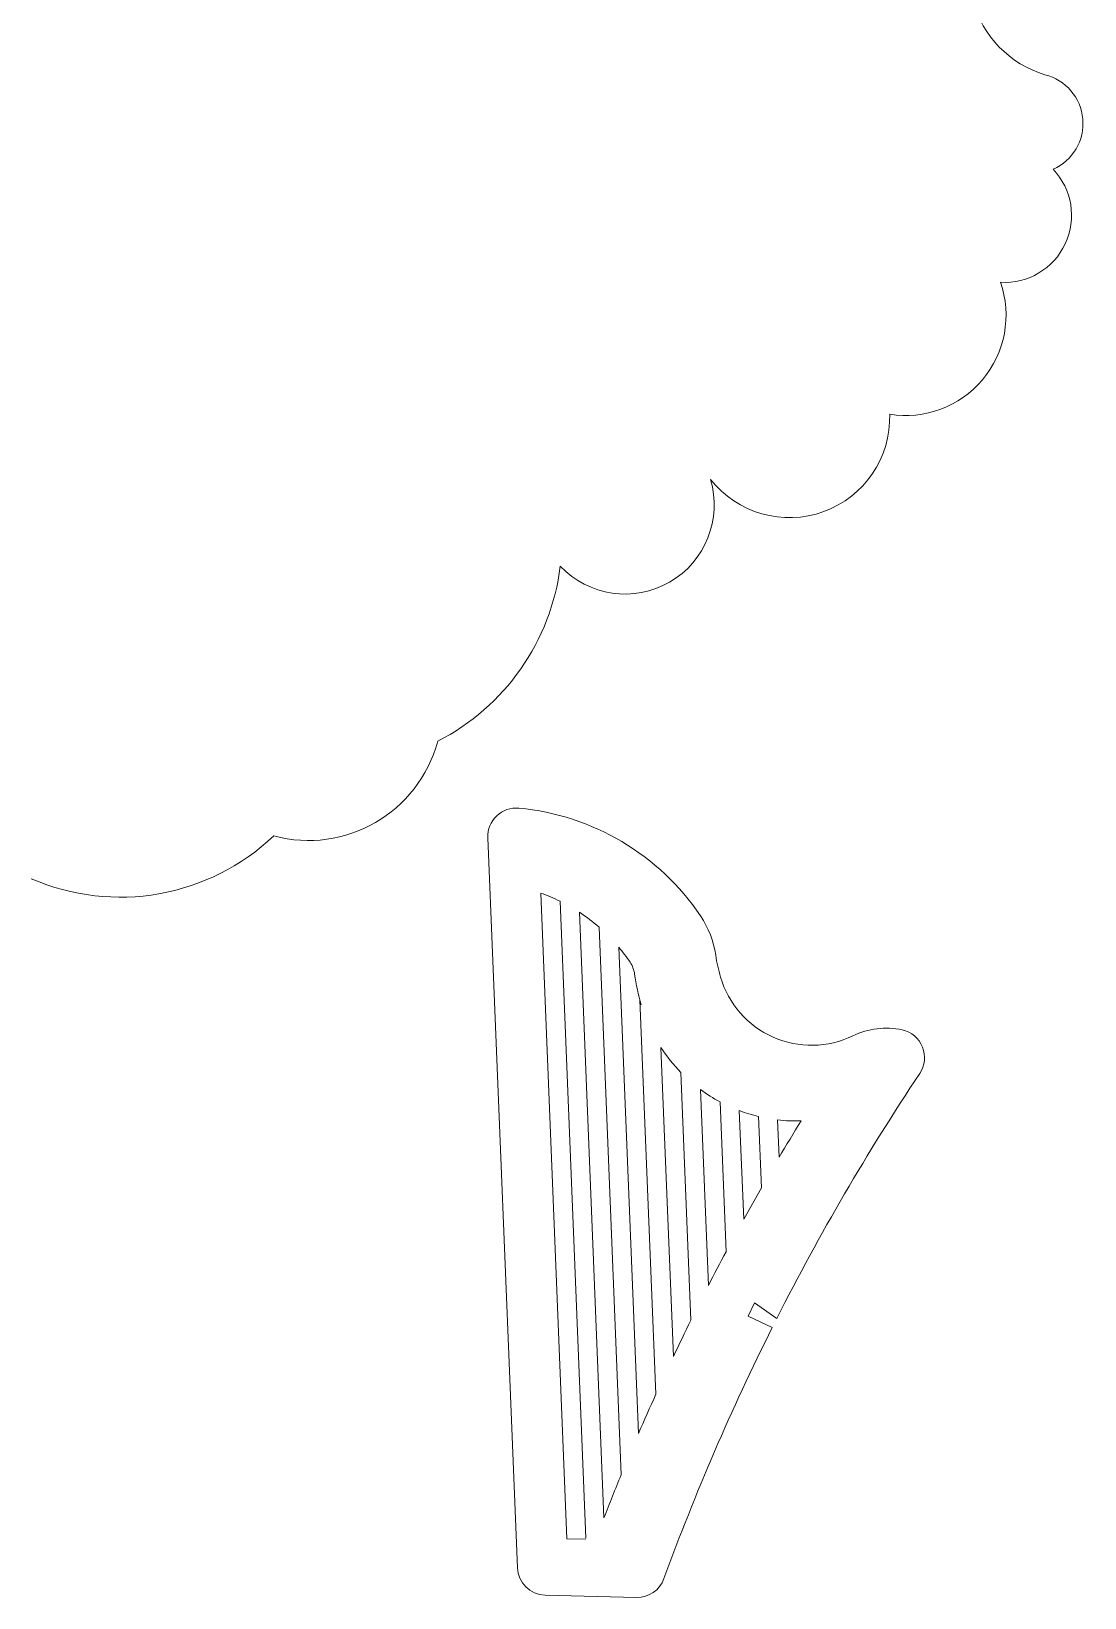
# Model space of a CAD drawing. Header units: millimetres. Extents: x 570 to 650.8, y -8.3 to 42.9.
# Drawn here: x 630.6 to 646.17, y -5.58 to 17.56 of the extents above; entities that cross this region are included whole.
import ezdxf

# ---------------------------------------------------------------- set-up
doc = ezdxf.new("R2010")
doc.units = ezdxf.units.MM
doc.header["$MEASUREMENT"] = 0
doc.layers.add('Layer 1', color=7, linetype='Continuous')

msp = doc.modelspace()

# ---------------------------------------------------------------- linework, layer by layer
at = {"layer": 'Layer 1', "color": 4, "lineweight": 9}
for points in [[(644.89091, 19.49573), (644.51874, 19.10064), (644.37761, 18.54081), (644.51783, 18.01632), (644.51783, 18.01632), (644.65854, 17.49187), (645.06067, 17.07762), (645.58058, 16.92164)], [(645.70321, 15.52372), (645.99288, 15.65231), (646.16883, 15.95072), (646.14106, 16.26636), (646.14106, 16.26636), (646.11328, 16.58214), (645.88837, 16.84532), (645.58058, 16.92164)], [(644.92489, 13.85491), (645.33099, 13.82959), (645.71111, 14.05542), (645.88264, 14.42402), (645.88264, 14.42402), (646.05464, 14.79264), (645.98362, 15.22897), (645.70317, 15.52372)], [(643.28798, 11.90427), (643.80347, 11.82158), (644.32424, 12.01574), (644.65938, 12.41544), (644.65938, 12.41544), (644.99499, 12.81518), (645.09594, 13.36181), (644.92484, 13.85491)], [(640.64082, 10.94079), (641.03726, 10.43848), (641.71148, 10.24709), (642.31253, 10.46594), (642.31253, 10.46594), (642.91402, 10.68481), (643.30736, 11.26463), (643.28796, 11.90427)], [(638.42011, 9.65853), (638.83991, 9.21649), (639.50751, 9.11979), (640.03579, 9.42459), (640.03579, 9.42459), (640.56363, 9.72939), (640.81367, 10.35623), (640.64081, 10.94078)], [(637.80892, 6.08353), (637.68807, 6.09473), (637.56811, 6.05332), (637.48036, 5.96983), (637.48036, 5.96983), (637.39261, 5.88641), (637.34498, 5.76902), (637.34983, 5.64793)], [(640.78767, 3.58868), (640.90276, 3.19251), (641.18717, 2.86747), (641.56419, 2.70003), (641.56419, 2.70003), (641.94123, 2.53268), (642.37294, 2.53999), (642.74423, 2.72009)], [(643.73203, 2.16328), (643.80923, 2.27894), (643.82418, 2.42522), (643.77171, 2.55402), (643.77171, 2.55402), (643.71968, 2.68287), (643.60722, 2.77764), (643.47141, 2.80718)]]:
    msp.add_open_spline(points, degree=3, knots=[0, 0, 0, 0, 0.5, 0.5, 0.5, 0.5, 1, 1, 1, 1], dxfattribs=at)
for points in [[(618.35982, 12.84619), (623.55273, 12.84473), (628.47967, 15.14214), (631.81651, 19.12108)], [(636.60902, 7.07196), (637.60294, 7.58173), (638.28072, 8.54988), (638.42007, 9.65852)], [(634.18629, 5.67342), (635.24158, 5.39067), (636.32589, 6.01671), (636.60899, 7.07196)], [(640.49264, 4.49218), (639.88189, 5.39829), (638.89676, 5.98241), (637.80888, 6.08352)], [(630.60386, 5.04159), (631.81651, 4.51472), (633.22674, 4.76347), (634.18629, 5.67342)], [(637.78684, -5.13993), (637.78684, -5.13993), (637.34983, 5.64784), (637.34983, 5.64784)], [(637.78684, -5.13993), (637.78684, -5.13993), (637.34983, 5.64784), (637.34983, 5.64784)], [(637.78684, -5.13993), (637.78684, -5.13993), (637.34983, 5.64784), (637.34983, 5.64784)], [(637.78684, -5.13993), (637.78684, -5.13993), (637.34983, 5.64784), (637.34983, 5.64784)], [(637.78684, -5.13993), (637.78684, -5.13993), (637.34983, 5.64784), (637.34983, 5.64784)], [(637.78684, -5.13993), (637.78684, -5.13993), (637.34983, 5.64784), (637.34983, 5.64784)], [(637.78684, -5.13993), (637.78684, -5.13993), (637.34983, 5.64784), (637.34983, 5.64784)], [(637.78684, -5.13993), (637.78684, -5.13993), (637.34983, 5.64784), (637.34983, 5.64784)], [(637.78684, -5.13993), (637.78684, -5.13993), (637.34983, 5.64784), (637.34983, 5.64784)], [(637.78684, -5.13993), (637.78684, -5.13993), (637.34983, 5.64784), (637.34983, 5.64784)], [(637.78684, -5.13993), (637.78684, -5.13993), (637.34983, 5.64784), (637.34983, 5.64784)], [(637.78684, -5.13993), (637.78684, -5.13993), (637.34983, 5.64784), (637.34983, 5.64784)], [(637.78684, -5.13993), (637.78684, -5.13993), (637.34983, 5.64784), (637.34983, 5.64784)], [(637.78684, -5.13993), (637.78684, -5.13993), (637.34983, 5.64784), (637.34983, 5.64784)], [(637.78684, -5.13993), (637.78684, -5.13993), (637.34983, 5.64784), (637.34983, 5.64784)], [(637.78684, -5.13993), (637.78684, -5.13993), (637.34983, 5.64784), (637.34983, 5.64784)], [(637.78684, -5.13993), (637.78684, -5.13993), (637.34983, 5.64784), (637.34983, 5.64784)], [(637.78684, -5.13993), (637.78684, -5.13993), (637.34983, 5.64784), (637.34983, 5.64784)], [(637.78684, -5.13993), (637.78684, -5.13993), (637.34983, 5.64784), (637.34983, 5.64784)], [(637.78684, -5.13993), (637.78684, -5.13993), (637.34983, 5.64784), (637.34983, 5.64784)], [(637.78684, -5.13993), (637.78684, -5.13993), (637.34983, 5.64784), (637.34983, 5.64784)], [(638.51754, -4.71307), (638.51754, -4.71307), (638.13079, 4.82909), (638.13079, 4.82909)], [(638.51754, -4.71307), (638.51754, -4.71307), (638.13079, 4.82909), (638.13079, 4.82909)], [(638.51754, -4.71307), (638.51754, -4.71307), (638.13079, 4.82909), (638.13079, 4.82909)], [(638.51754, -4.71307), (638.51754, -4.71307), (638.13079, 4.82909), (638.13079, 4.82909)], [(638.51754, -4.71307), (638.51754, -4.71307), (638.13079, 4.82909), (638.13079, 4.82909)], [(638.51754, -4.71307), (638.51754, -4.71307), (638.13079, 4.82909), (638.13079, 4.82909)], [(638.51754, -4.71307), (638.51754, -4.71307), (638.13079, 4.82909), (638.13079, 4.82909)], [(638.51754, -4.71307), (638.51754, -4.71307), (638.13079, 4.82909), (638.13079, 4.82909)], [(638.51754, -4.71307), (638.51754, -4.71307), (638.13079, 4.82909), (638.13079, 4.82909)], [(638.51754, -4.71307), (638.51754, -4.71307), (638.13079, 4.82909), (638.13079, 4.82909)], [(638.51754, -4.71307), (638.51754, -4.71307), (638.13079, 4.82909), (638.13079, 4.82909)], [(638.51754, -4.71307), (638.51754, -4.71307), (638.13079, 4.82909), (638.13079, 4.82909)], [(638.51754, -4.71307), (638.51754, -4.71307), (638.13079, 4.82909), (638.13079, 4.82909)], [(638.51754, -4.71307), (638.51754, -4.71307), (638.13079, 4.82909), (638.13079, 4.82909)], [(638.51754, -4.71307), (638.51754, -4.71307), (638.13079, 4.82909), (638.13079, 4.82909)], [(638.51754, -4.71307), (638.51754, -4.71307), (638.13079, 4.82909), (638.13079, 4.82909)], [(638.51754, -4.71307), (638.51754, -4.71307), (638.13079, 4.82909), (638.13079, 4.82909)], [(638.51754, -4.71307), (638.51754, -4.71307), (638.13079, 4.82909), (638.13079, 4.82909)], [(638.51754, -4.71307), (638.51754, -4.71307), (638.13079, 4.82909), (638.13079, 4.82909)], [(638.51754, -4.71307), (638.51754, -4.71307), (638.13079, 4.82909), (638.13079, 4.82909)], [(638.51754, -4.71307), (638.51754, -4.71307), (638.13079, 4.82909), (638.13079, 4.82909)], [(638.41614, 4.70927), (638.32352, 4.75469), (638.22824, 4.79473), (638.13079, 4.82908)], [(638.79754, -4.70161), (638.79754, -4.70161), (638.41614, 4.70911), (638.41614, 4.70911)], [(638.79754, -4.70161), (638.79754, -4.70161), (638.41614, 4.70911), (638.41614, 4.70911)], [(638.79754, -4.70161), (638.79754, -4.70161), (638.41614, 4.70911), (638.41614, 4.70911)], [(638.79754, -4.70161), (638.79754, -4.70161), (638.41614, 4.70911), (638.41614, 4.70911)], [(638.79754, -4.70161), (638.79754, -4.70161), (638.41614, 4.70911), (638.41614, 4.70911)], [(638.79754, -4.70161), (638.79754, -4.70161), (638.41614, 4.70911), (638.41614, 4.70911)], [(638.79754, -4.70161), (638.79754, -4.70161), (638.41614, 4.70911), (638.41614, 4.70911)], [(638.79754, -4.70161), (638.79754, -4.70161), (638.41614, 4.70911), (638.41614, 4.70911)], [(638.79754, -4.70161), (638.79754, -4.70161), (638.41614, 4.70911), (638.41614, 4.70911)], [(638.79754, -4.70161), (638.79754, -4.70161), (638.41614, 4.70911), (638.41614, 4.70911)], [(638.79754, -4.70161), (638.79754, -4.70161), (638.41614, 4.70911), (638.41614, 4.70911)], [(638.79754, -4.70161), (638.79754, -4.70161), (638.41614, 4.70911), (638.41614, 4.70911)], [(638.79754, -4.70161), (638.79754, -4.70161), (638.41614, 4.70911), (638.41614, 4.70911)], [(638.79754, -4.70161), (638.79754, -4.70161), (638.41614, 4.70911), (638.41614, 4.70911)], [(638.79754, -4.70161), (638.79754, -4.70161), (638.41614, 4.70911), (638.41614, 4.70911)], [(638.79754, -4.70161), (638.79754, -4.70161), (638.41614, 4.70911), (638.41614, 4.70911)], [(638.79754, -4.70161), (638.79754, -4.70161), (638.41614, 4.70911), (638.41614, 4.70911)], [(638.79754, -4.70161), (638.79754, -4.70161), (638.41614, 4.70911), (638.41614, 4.70911)], [(638.79754, -4.70161), (638.79754, -4.70161), (638.41614, 4.70911), (638.41614, 4.70911)], [(638.79754, -4.70161), (638.79754, -4.70161), (638.41614, 4.70911), (638.41614, 4.70911)], [(638.79754, -4.70161), (638.79754, -4.70161), (638.41614, 4.70911), (638.41614, 4.70911)], [(638.99246, 4.32612), (638.90117, 4.40581), (638.80459, 4.47899), (638.70317, 4.54541)], [(639.06568, -4.40351), (639.06568, -4.40351), (638.70318, 4.54541), (638.70318, 4.54541)], [(639.06568, -4.40351), (639.06568, -4.40351), (638.70318, 4.54541), (638.70318, 4.54541)], [(639.06568, -4.40351), (639.06568, -4.40351), (638.70318, 4.54541), (638.70318, 4.54541)], [(639.06568, -4.40351), (639.06568, -4.40351), (638.70318, 4.54541), (638.70318, 4.54541)], [(639.06568, -4.40351), (639.06568, -4.40351), (638.70318, 4.54541), (638.70318, 4.54541)], [(639.06568, -4.40351), (639.06568, -4.40351), (638.70318, 4.54541), (638.70318, 4.54541)], [(639.06568, -4.40351), (639.06568, -4.40351), (638.70318, 4.54541), (638.70318, 4.54541)], [(639.06568, -4.40351), (639.06568, -4.40351), (638.70318, 4.54541), (638.70318, 4.54541)], [(639.06568, -4.40351), (639.06568, -4.40351), (638.70318, 4.54541), (638.70318, 4.54541)], [(639.06568, -4.40351), (639.06568, -4.40351), (638.70318, 4.54541), (638.70318, 4.54541)], [(639.06568, -4.40351), (639.06568, -4.40351), (638.70318, 4.54541), (638.70318, 4.54541)], [(639.06568, -4.40351), (639.06568, -4.40351), (638.70318, 4.54541), (638.70318, 4.54541)], [(639.06568, -4.40351), (639.06568, -4.40351), (638.70318, 4.54541), (638.70318, 4.54541)], [(639.06568, -4.40351), (639.06568, -4.40351), (638.70318, 4.54541), (638.70318, 4.54541)], [(639.06568, -4.40351), (639.06568, -4.40351), (638.70318, 4.54541), (638.70318, 4.54541)], [(639.06568, -4.40351), (639.06568, -4.40351), (638.70318, 4.54541), (638.70318, 4.54541)], [(639.06568, -4.40351), (639.06568, -4.40351), (638.70318, 4.54541), (638.70318, 4.54541)], [(639.06568, -4.40351), (639.06568, -4.40351), (638.70318, 4.54541), (638.70318, 4.54541)], [(639.06568, -4.40351), (639.06568, -4.40351), (638.70318, 4.54541), (638.70318, 4.54541)], [(639.06568, -4.40351), (639.06568, -4.40351), (638.70318, 4.54541), (638.70318, 4.54541)], [(639.06568, -4.40351), (639.06568, -4.40351), (638.70318, 4.54541), (638.70318, 4.54541)], [(640.71712, 3.91143), (640.68671, 4.11939), (640.60993, 4.31782), (640.49264, 4.49218)], [(639.32012, -3.76498), (639.32012, -3.76498), (638.99246, 4.32612), (638.99246, 4.32612)], [(639.32012, -3.76498), (639.32012, -3.76498), (638.99246, 4.32612), (638.99246, 4.32612)], [(639.32012, -3.76498), (639.32012, -3.76498), (638.99246, 4.32612), (638.99246, 4.32612)], [(639.32012, -3.76498), (639.32012, -3.76498), (638.99246, 4.32612), (638.99246, 4.32612)], [(639.32012, -3.76498), (639.32012, -3.76498), (638.99246, 4.32612), (638.99246, 4.32612)], [(639.32012, -3.76498), (639.32012, -3.76498), (638.99246, 4.32612), (638.99246, 4.32612)], [(639.32012, -3.76498), (639.32012, -3.76498), (638.99246, 4.32612), (638.99246, 4.32612)], [(639.32012, -3.76498), (639.32012, -3.76498), (638.99246, 4.32612), (638.99246, 4.32612)], [(639.32012, -3.76498), (639.32012, -3.76498), (638.99246, 4.32612), (638.99246, 4.32612)], [(639.32012, -3.76498), (639.32012, -3.76498), (638.99246, 4.32612), (638.99246, 4.32612)], [(639.32012, -3.76498), (639.32012, -3.76498), (638.99246, 4.32612), (638.99246, 4.32612)], [(639.32012, -3.76498), (639.32012, -3.76498), (638.99246, 4.32612), (638.99246, 4.32612)], [(639.32012, -3.76498), (639.32012, -3.76498), (638.99246, 4.32612), (638.99246, 4.32612)], [(639.32012, -3.76498), (639.32012, -3.76498), (638.99246, 4.32612), (638.99246, 4.32612)], [(639.32012, -3.76498), (639.32012, -3.76498), (638.99246, 4.32612), (638.99246, 4.32612)], [(639.32012, -3.76498), (639.32012, -3.76498), (638.99246, 4.32612), (638.99246, 4.32612)], [(639.32012, -3.76498), (639.32012, -3.76498), (638.99246, 4.32612), (638.99246, 4.32612)], [(639.32012, -3.76498), (639.32012, -3.76498), (638.99246, 4.32612), (638.99246, 4.32612)], [(639.32012, -3.76498), (639.32012, -3.76498), (638.99246, 4.32612), (638.99246, 4.32612)], [(639.32012, -3.76498), (639.32012, -3.76498), (638.99246, 4.32612), (638.99246, 4.32612)], [(639.32012, -3.76498), (639.32012, -3.76498), (638.99246, 4.32612), (638.99246, 4.32612)], [(639.45109, 3.80709), (639.39949, 3.88342), (639.34434, 3.95706), (639.28482, 4.02757)], [(639.57631, -3.15732), (639.57631, -3.15732), (639.28486, 4.02757), (639.28486, 4.02757)], [(639.57631, -3.15732), (639.57631, -3.15732), (639.28486, 4.02757), (639.28486, 4.02757)], [(639.57631, -3.15732), (639.57631, -3.15732), (639.28486, 4.02757), (639.28486, 4.02757)], [(639.57631, -3.15732), (639.57631, -3.15732), (639.28486, 4.02757), (639.28486, 4.02757)], [(639.57631, -3.15732), (639.57631, -3.15732), (639.28486, 4.02757), (639.28486, 4.02757)], [(639.57631, -3.15732), (639.57631, -3.15732), (639.28486, 4.02757), (639.28486, 4.02757)], [(639.57631, -3.15732), (639.57631, -3.15732), (639.28486, 4.02757), (639.28486, 4.02757)], [(639.57631, -3.15732), (639.57631, -3.15732), (639.28486, 4.02757), (639.28486, 4.02757)], [(639.57631, -3.15732), (639.57631, -3.15732), (639.28486, 4.02757), (639.28486, 4.02757)], [(639.57631, -3.15732), (639.57631, -3.15732), (639.28486, 4.02757), (639.28486, 4.02757)], [(639.57631, -3.15732), (639.57631, -3.15732), (639.28486, 4.02757), (639.28486, 4.02757)], [(639.57631, -3.15732), (639.57631, -3.15732), (639.28486, 4.02757), (639.28486, 4.02757)], [(639.57631, -3.15732), (639.57631, -3.15732), (639.28486, 4.02757), (639.28486, 4.02757)], [(639.57631, -3.15732), (639.57631, -3.15732), (639.28486, 4.02757), (639.28486, 4.02757)], [(639.57631, -3.15732), (639.57631, -3.15732), (639.28486, 4.02757), (639.28486, 4.02757)], [(639.57631, -3.15732), (639.57631, -3.15732), (639.28486, 4.02757), (639.28486, 4.02757)], [(639.57631, -3.15732), (639.57631, -3.15732), (639.28486, 4.02757), (639.28486, 4.02757)], [(639.57631, -3.15732), (639.57631, -3.15732), (639.28486, 4.02757), (639.28486, 4.02757)], [(639.57631, -3.15732), (639.57631, -3.15732), (639.28486, 4.02757), (639.28486, 4.02757)], [(639.57631, -3.15732), (639.57631, -3.15732), (639.28486, 4.02757), (639.28486, 4.02757)], [(639.57631, -3.15732), (639.57631, -3.15732), (639.28486, 4.02757), (639.28486, 4.02757)], [(639.51856, 3.63286), (639.50928, 3.69522), (639.48634, 3.75474), (639.45106, 3.80708)], [(640.71712, 3.91143), (640.73299, 3.80237), (640.75678, 3.69447), (640.78764, 3.58868)], [(639.51856, 3.63286), (639.54103, 3.47887), (639.57409, 3.32661), (639.61731, 3.17724)], [(639.83298, -2.57612), (639.83298, -2.57612), (639.59704, 3.25072), (639.59704, 3.25072)], [(639.83298, -2.57612), (639.83298, -2.57612), (639.59704, 3.25072), (639.59704, 3.25072)], [(639.83298, -2.57612), (639.83298, -2.57612), (639.59704, 3.25072), (639.59704, 3.25072)], [(639.83298, -2.57612), (639.83298, -2.57612), (639.59704, 3.25072), (639.59704, 3.25072)], [(639.83298, -2.57612), (639.83298, -2.57612), (639.59704, 3.25072), (639.59704, 3.25072)], [(639.83298, -2.57612), (639.83298, -2.57612), (639.59704, 3.25072), (639.59704, 3.25072)], [(639.83298, -2.57612), (639.83298, -2.57612), (639.59704, 3.25072), (639.59704, 3.25072)], [(639.83298, -2.57612), (639.83298, -2.57612), (639.59704, 3.25072), (639.59704, 3.25072)], [(639.83298, -2.57612), (639.83298, -2.57612), (639.59704, 3.25072), (639.59704, 3.25072)], [(639.83298, -2.57612), (639.83298, -2.57612), (639.59704, 3.25072), (639.59704, 3.25072)], [(639.83298, -2.57612), (639.83298, -2.57612), (639.59704, 3.25072), (639.59704, 3.25072)], [(639.83298, -2.57612), (639.83298, -2.57612), (639.59704, 3.25072), (639.59704, 3.25072)], [(639.83298, -2.57612), (639.83298, -2.57612), (639.59704, 3.25072), (639.59704, 3.25072)], [(639.83298, -2.57612), (639.83298, -2.57612), (639.59704, 3.25072), (639.59704, 3.25072)], [(639.83298, -2.57612), (639.83298, -2.57612), (639.59704, 3.25072), (639.59704, 3.25072)], [(639.83298, -2.57612), (639.83298, -2.57612), (639.59704, 3.25072), (639.59704, 3.25072)], [(639.83298, -2.57612), (639.83298, -2.57612), (639.59704, 3.25072), (639.59704, 3.25072)], [(639.83298, -2.57612), (639.83298, -2.57612), (639.59704, 3.25072), (639.59704, 3.25072)], [(639.83298, -2.57612), (639.83298, -2.57612), (639.59704, 3.25072), (639.59704, 3.25072)], [(639.83298, -2.57612), (639.83298, -2.57612), (639.59704, 3.25072), (639.59704, 3.25072)], [(639.83298, -2.57612), (639.83298, -2.57612), (639.59704, 3.25072), (639.59704, 3.25072)], [(643.47143, 2.80718), (643.22627, 2.86042), (642.97002, 2.82972), (642.74423, 2.72009)], [(639.90616, 2.54749), (639.99218, 2.41494), (640.09091, 2.29124), (640.20159, 2.17827)], [(640.09096, -2.01873), (640.09096, -2.01873), (639.90616, 2.54749), (639.90616, 2.54749)], [(640.09096, -2.01873), (640.09096, -2.01873), (639.90616, 2.54749), (639.90616, 2.54749)], [(640.09096, -2.01873), (640.09096, -2.01873), (639.90616, 2.54749), (639.90616, 2.54749)], [(640.09096, -2.01873), (640.09096, -2.01873), (639.90616, 2.54749), (639.90616, 2.54749)], [(640.09096, -2.01873), (640.09096, -2.01873), (639.90616, 2.54749), (639.90616, 2.54749)], [(640.09096, -2.01873), (640.09096, -2.01873), (639.90616, 2.54749), (639.90616, 2.54749)], [(640.09096, -2.01873), (640.09096, -2.01873), (639.90616, 2.54749), (639.90616, 2.54749)], [(640.09096, -2.01873), (640.09096, -2.01873), (639.90616, 2.54749), (639.90616, 2.54749)], [(640.09096, -2.01873), (640.09096, -2.01873), (639.90616, 2.54749), (639.90616, 2.54749)], [(640.09096, -2.01873), (640.09096, -2.01873), (639.90616, 2.54749), (639.90616, 2.54749)], [(640.09096, -2.01873), (640.09096, -2.01873), (639.90616, 2.54749), (639.90616, 2.54749)], [(640.09096, -2.01873), (640.09096, -2.01873), (639.90616, 2.54749), (639.90616, 2.54749)], [(640.09096, -2.01873), (640.09096, -2.01873), (639.90616, 2.54749), (639.90616, 2.54749)], [(640.09096, -2.01873), (640.09096, -2.01873), (639.90616, 2.54749), (639.90616, 2.54749)], [(640.09096, -2.01873), (640.09096, -2.01873), (639.90616, 2.54749), (639.90616, 2.54749)], [(640.09096, -2.01873), (640.09096, -2.01873), (639.90616, 2.54749), (639.90616, 2.54749)], [(640.09096, -2.01873), (640.09096, -2.01873), (639.90616, 2.54749), (639.90616, 2.54749)], [(640.09096, -2.01873), (640.09096, -2.01873), (639.90616, 2.54749), (639.90616, 2.54749)], [(640.09096, -2.01873), (640.09096, -2.01873), (639.90616, 2.54749), (639.90616, 2.54749)], [(640.09096, -2.01873), (640.09096, -2.01873), (639.90616, 2.54749), (639.90616, 2.54749)], [(640.09096, -2.01873), (640.09096, -2.01873), (639.90616, 2.54749), (639.90616, 2.54749)], [(640.34977, -1.48338), (640.34977, -1.48338), (640.20163, 2.17844), (640.20163, 2.17844)], [(640.34977, -1.48338), (640.34977, -1.48338), (640.20163, 2.17844), (640.20163, 2.17844)], [(640.34977, -1.48338), (640.34977, -1.48338), (640.20163, 2.17844), (640.20163, 2.17844)], [(640.34977, -1.48338), (640.34977, -1.48338), (640.20163, 2.17844), (640.20163, 2.17844)], [(640.34977, -1.48338), (640.34977, -1.48338), (640.20163, 2.17844), (640.20163, 2.17844)], [(640.34977, -1.48338), (640.34977, -1.48338), (640.20163, 2.17844), (640.20163, 2.17844)], [(640.34977, -1.48338), (640.34977, -1.48338), (640.20163, 2.17844), (640.20163, 2.17844)], [(640.34977, -1.48338), (640.34977, -1.48338), (640.20163, 2.17844), (640.20163, 2.17844)], [(640.34977, -1.48338), (640.34977, -1.48338), (640.20163, 2.17844), (640.20163, 2.17844)], [(640.34977, -1.48338), (640.34977, -1.48338), (640.20163, 2.17844), (640.20163, 2.17844)], [(640.34977, -1.48338), (640.34977, -1.48338), (640.20163, 2.17844), (640.20163, 2.17844)], [(640.34977, -1.48338), (640.34977, -1.48338), (640.20163, 2.17844), (640.20163, 2.17844)], [(640.34977, -1.48338), (640.34977, -1.48338), (640.20163, 2.17844), (640.20163, 2.17844)], [(640.34977, -1.48338), (640.34977, -1.48338), (640.20163, 2.17844), (640.20163, 2.17844)], [(640.34977, -1.48338), (640.34977, -1.48338), (640.20163, 2.17844), (640.20163, 2.17844)], [(640.34977, -1.48338), (640.34977, -1.48338), (640.20163, 2.17844), (640.20163, 2.17844)], [(640.34977, -1.48338), (640.34977, -1.48338), (640.20163, 2.17844), (640.20163, 2.17844)], [(640.34977, -1.48338), (640.34977, -1.48338), (640.20163, 2.17844), (640.20163, 2.17844)], [(640.34977, -1.48338), (640.34977, -1.48338), (640.20163, 2.17844), (640.20163, 2.17844)], [(640.34977, -1.48338), (640.34977, -1.48338), (640.20163, 2.17844), (640.20163, 2.17844)], [(640.34977, -1.48338), (640.34977, -1.48338), (640.20163, 2.17844), (640.20163, 2.17844)], [(643.73203, 2.16328), (642.95639, 0.99977), (642.25123, -0.20893), (641.61932, -1.45649)], [(640.60952, -0.96763), (640.60952, -0.96763), (640.49219, 1.92554), (640.49219, 1.92554)], [(640.60952, -0.96763), (640.60952, -0.96763), (640.49219, 1.92554), (640.49219, 1.92554)], [(640.60952, -0.96763), (640.60952, -0.96763), (640.49219, 1.92554), (640.49219, 1.92554)], [(640.60952, -0.96763), (640.60952, -0.96763), (640.49219, 1.92554), (640.49219, 1.92554)], [(640.60952, -0.96763), (640.60952, -0.96763), (640.49219, 1.92554), (640.49219, 1.92554)], [(640.60952, -0.96763), (640.60952, -0.96763), (640.49219, 1.92554), (640.49219, 1.92554)], [(640.60952, -0.96763), (640.60952, -0.96763), (640.49219, 1.92554), (640.49219, 1.92554)], [(640.60952, -0.96763), (640.60952, -0.96763), (640.49219, 1.92554), (640.49219, 1.92554)], [(640.60952, -0.96763), (640.60952, -0.96763), (640.49219, 1.92554), (640.49219, 1.92554)], [(640.60952, -0.96763), (640.60952, -0.96763), (640.49219, 1.92554), (640.49219, 1.92554)], [(640.60952, -0.96763), (640.60952, -0.96763), (640.49219, 1.92554), (640.49219, 1.92554)], [(640.60952, -0.96763), (640.60952, -0.96763), (640.49219, 1.92554), (640.49219, 1.92554)], [(640.60952, -0.96763), (640.60952, -0.96763), (640.49219, 1.92554), (640.49219, 1.92554)], [(640.60952, -0.96763), (640.60952, -0.96763), (640.49219, 1.92554), (640.49219, 1.92554)], [(640.60952, -0.96763), (640.60952, -0.96763), (640.49219, 1.92554), (640.49219, 1.92554)], [(640.60952, -0.96763), (640.60952, -0.96763), (640.49219, 1.92554), (640.49219, 1.92554)], [(640.60952, -0.96763), (640.60952, -0.96763), (640.49219, 1.92554), (640.49219, 1.92554)], [(640.60952, -0.96763), (640.60952, -0.96763), (640.49219, 1.92554), (640.49219, 1.92554)], [(640.60952, -0.96763), (640.60952, -0.96763), (640.49219, 1.92554), (640.49219, 1.92554)], [(640.60952, -0.96763), (640.60952, -0.96763), (640.49219, 1.92554), (640.49219, 1.92554)], [(640.60952, -0.96763), (640.60952, -0.96763), (640.49219, 1.92554), (640.49219, 1.92554)], [(640.49219, 1.92554), (640.58348, 1.85822), (640.68006, 1.79749), (640.78016, 1.74391)], [(640.86967, -0.47026), (640.86967, -0.47026), (640.78018, 1.74391), (640.78018, 1.74391)], [(640.86967, -0.47026), (640.86967, -0.47026), (640.78018, 1.74391), (640.78018, 1.74391)], [(640.86967, -0.47026), (640.86967, -0.47026), (640.78018, 1.74391), (640.78018, 1.74391)], [(640.86967, -0.47026), (640.86967, -0.47026), (640.78018, 1.74391), (640.78018, 1.74391)], [(640.86967, -0.47026), (640.86967, -0.47026), (640.78018, 1.74391), (640.78018, 1.74391)], [(640.86967, -0.47026), (640.86967, -0.47026), (640.78018, 1.74391), (640.78018, 1.74391)], [(640.86967, -0.47026), (640.86967, -0.47026), (640.78018, 1.74391), (640.78018, 1.74391)], [(640.86967, -0.47026), (640.86967, -0.47026), (640.78018, 1.74391), (640.78018, 1.74391)], [(640.86967, -0.47026), (640.86967, -0.47026), (640.78018, 1.74391), (640.78018, 1.74391)], [(640.86967, -0.47026), (640.86967, -0.47026), (640.78018, 1.74391), (640.78018, 1.74391)], [(640.86967, -0.47026), (640.86967, -0.47026), (640.78018, 1.74391), (640.78018, 1.74391)], [(640.86967, -0.47026), (640.86967, -0.47026), (640.78018, 1.74391), (640.78018, 1.74391)], [(640.86967, -0.47026), (640.86967, -0.47026), (640.78018, 1.74391), (640.78018, 1.74391)], [(640.86967, -0.47026), (640.86967, -0.47026), (640.78018, 1.74391), (640.78018, 1.74391)], [(640.86967, -0.47026), (640.86967, -0.47026), (640.78018, 1.74391), (640.78018, 1.74391)], [(640.86967, -0.47026), (640.86967, -0.47026), (640.78018, 1.74391), (640.78018, 1.74391)], [(640.86967, -0.47026), (640.86967, -0.47026), (640.78018, 1.74391), (640.78018, 1.74391)], [(640.86967, -0.47026), (640.86967, -0.47026), (640.78018, 1.74391), (640.78018, 1.74391)], [(640.86967, -0.47026), (640.86967, -0.47026), (640.78018, 1.74391), (640.78018, 1.74391)], [(640.86967, -0.47026), (640.86967, -0.47026), (640.78018, 1.74391), (640.78018, 1.74391)], [(640.86967, -0.47026), (640.86967, -0.47026), (640.78018, 1.74391), (640.78018, 1.74391)], [(641.13077, 0.01046), (641.13077, 0.01046), (641.06548, 1.61432), (641.06548, 1.61432)], [(641.13077, 0.01046), (641.13077, 0.01046), (641.06548, 1.61432), (641.06548, 1.61432)], [(641.13077, 0.01046), (641.13077, 0.01046), (641.06548, 1.61432), (641.06548, 1.61432)], [(641.13077, 0.01046), (641.13077, 0.01046), (641.06548, 1.61432), (641.06548, 1.61432)], [(641.13077, 0.01046), (641.13077, 0.01046), (641.06548, 1.61432), (641.06548, 1.61432)], [(641.13077, 0.01046), (641.13077, 0.01046), (641.06548, 1.61432), (641.06548, 1.61432)], [(641.13077, 0.01046), (641.13077, 0.01046), (641.06548, 1.61432), (641.06548, 1.61432)], [(641.13077, 0.01046), (641.13077, 0.01046), (641.06548, 1.61432), (641.06548, 1.61432)], [(641.13077, 0.01046), (641.13077, 0.01046), (641.06548, 1.61432), (641.06548, 1.61432)], [(641.13077, 0.01046), (641.13077, 0.01046), (641.06548, 1.61432), (641.06548, 1.61432)], [(641.13077, 0.01046), (641.13077, 0.01046), (641.06548, 1.61432), (641.06548, 1.61432)], [(641.13077, 0.01046), (641.13077, 0.01046), (641.06548, 1.61432), (641.06548, 1.61432)], [(641.13077, 0.01046), (641.13077, 0.01046), (641.06548, 1.61432), (641.06548, 1.61432)], [(641.13077, 0.01046), (641.13077, 0.01046), (641.06548, 1.61432), (641.06548, 1.61432)], [(641.13077, 0.01046), (641.13077, 0.01046), (641.06548, 1.61432), (641.06548, 1.61432)], [(641.13077, 0.01046), (641.13077, 0.01046), (641.06548, 1.61432), (641.06548, 1.61432)], [(641.13077, 0.01046), (641.13077, 0.01046), (641.06548, 1.61432), (641.06548, 1.61432)], [(641.13077, 0.01046), (641.13077, 0.01046), (641.06548, 1.61432), (641.06548, 1.61432)], [(641.13077, 0.01046), (641.13077, 0.01046), (641.06548, 1.61432), (641.06548, 1.61432)], [(641.13077, 0.01046), (641.13077, 0.01046), (641.06548, 1.61432), (641.06548, 1.61432)], [(641.13077, 0.01046), (641.13077, 0.01046), (641.06548, 1.61432), (641.06548, 1.61432)], [(641.06548, 1.61432), (641.15854, 1.57943), (641.25332, 1.55041), (641.34988, 1.52731)], [(641.39226, 0.47563), (641.39226, 0.47563), (641.34989, 1.52731), (641.34989, 1.52731)], [(641.39226, 0.47563), (641.39226, 0.47563), (641.34989, 1.52731), (641.34989, 1.52731)], [(641.39226, 0.47563), (641.39226, 0.47563), (641.34989, 1.52731), (641.34989, 1.52731)], [(641.39226, 0.47563), (641.39226, 0.47563), (641.34989, 1.52731), (641.34989, 1.52731)], [(641.39226, 0.47563), (641.39226, 0.47563), (641.34989, 1.52731), (641.34989, 1.52731)], [(641.39226, 0.47563), (641.39226, 0.47563), (641.34989, 1.52731), (641.34989, 1.52731)], [(641.39226, 0.47563), (641.39226, 0.47563), (641.34989, 1.52731), (641.34989, 1.52731)], [(641.39226, 0.47563), (641.39226, 0.47563), (641.34989, 1.52731), (641.34989, 1.52731)], [(641.39226, 0.47563), (641.39226, 0.47563), (641.34989, 1.52731), (641.34989, 1.52731)], [(641.39226, 0.47563), (641.39226, 0.47563), (641.34989, 1.52731), (641.34989, 1.52731)], [(641.39226, 0.47563), (641.39226, 0.47563), (641.34989, 1.52731), (641.34989, 1.52731)], [(641.39226, 0.47563), (641.39226, 0.47563), (641.34989, 1.52731), (641.34989, 1.52731)], [(641.39226, 0.47563), (641.39226, 0.47563), (641.34989, 1.52731), (641.34989, 1.52731)], [(641.39226, 0.47563), (641.39226, 0.47563), (641.34989, 1.52731), (641.34989, 1.52731)], [(641.39226, 0.47563), (641.39226, 0.47563), (641.34989, 1.52731), (641.34989, 1.52731)], [(641.39226, 0.47563), (641.39226, 0.47563), (641.34989, 1.52731), (641.34989, 1.52731)], [(641.39226, 0.47563), (641.39226, 0.47563), (641.34989, 1.52731), (641.34989, 1.52731)], [(641.39226, 0.47563), (641.39226, 0.47563), (641.34989, 1.52731), (641.34989, 1.52731)], [(641.39226, 0.47563), (641.39226, 0.47563), (641.34989, 1.52731), (641.34989, 1.52731)], [(641.39226, 0.47563), (641.39226, 0.47563), (641.34989, 1.52731), (641.34989, 1.52731)], [(641.39226, 0.47563), (641.39226, 0.47563), (641.34989, 1.52731), (641.34989, 1.52731)], [(641.63212, 1.47734), (641.74677, 1.46421), (641.86273, 1.45936), (641.97827, 1.46297)], [(641.65464, 0.92613), (641.65464, 0.92613), (641.63212, 1.47734), (641.63212, 1.47734)], [(641.65464, 0.92613), (641.65464, 0.92613), (641.63212, 1.47734), (641.63212, 1.47734)], [(641.65464, 0.92613), (641.65464, 0.92613), (641.63212, 1.47734), (641.63212, 1.47734)], [(641.65464, 0.92613), (641.65464, 0.92613), (641.63212, 1.47734), (641.63212, 1.47734)], [(641.65464, 0.92613), (641.65464, 0.92613), (641.63212, 1.47734), (641.63212, 1.47734)], [(641.65464, 0.92613), (641.65464, 0.92613), (641.63212, 1.47734), (641.63212, 1.47734)], [(641.65464, 0.92613), (641.65464, 0.92613), (641.63212, 1.47734), (641.63212, 1.47734)], [(641.65464, 0.92613), (641.65464, 0.92613), (641.63212, 1.47734), (641.63212, 1.47734)], [(641.65464, 0.92613), (641.65464, 0.92613), (641.63212, 1.47734), (641.63212, 1.47734)], [(641.65464, 0.92613), (641.65464, 0.92613), (641.63212, 1.47734), (641.63212, 1.47734)], [(641.65464, 0.92613), (641.65464, 0.92613), (641.63212, 1.47734), (641.63212, 1.47734)], [(641.65464, 0.92613), (641.65464, 0.92613), (641.63212, 1.47734), (641.63212, 1.47734)], [(641.65464, 0.92613), (641.65464, 0.92613), (641.63212, 1.47734), (641.63212, 1.47734)], [(641.65464, 0.92613), (641.65464, 0.92613), (641.63212, 1.47734), (641.63212, 1.47734)], [(641.65464, 0.92613), (641.65464, 0.92613), (641.63212, 1.47734), (641.63212, 1.47734)], [(641.65464, 0.92613), (641.65464, 0.92613), (641.63212, 1.47734), (641.63212, 1.47734)], [(641.65464, 0.92613), (641.65464, 0.92613), (641.63212, 1.47734), (641.63212, 1.47734)], [(641.65464, 0.92613), (641.65464, 0.92613), (641.63212, 1.47734), (641.63212, 1.47734)], [(641.65464, 0.92613), (641.65464, 0.92613), (641.63212, 1.47734), (641.63212, 1.47734)], [(641.65464, 0.92613), (641.65464, 0.92613), (641.63212, 1.47734), (641.63212, 1.47734)], [(641.65464, 0.92613), (641.65464, 0.92613), (641.63212, 1.47734), (641.63212, 1.47734)], [(641.97829, 1.46297), (641.86896, 1.28494), (641.76087, 1.10596), (641.65459, 0.92613)], [(641.39226, 0.47563), (641.39226, 0.47563), (641.13077, 0.01046), (641.13077, 0.01046)], [(641.39226, 0.47563), (641.39226, 0.47563), (641.13077, 0.01046), (641.13077, 0.01046)], [(641.39226, 0.47563), (641.39226, 0.47563), (641.13077, 0.01046), (641.13077, 0.01046)], [(641.39226, 0.47563), (641.39226, 0.47563), (641.13077, 0.01046), (641.13077, 0.01046)], [(641.39226, 0.47563), (641.39226, 0.47563), (641.13077, 0.01046), (641.13077, 0.01046)], [(641.39226, 0.47563), (641.39226, 0.47563), (641.13077, 0.01046), (641.13077, 0.01046)], [(641.39226, 0.47563), (641.39226, 0.47563), (641.13077, 0.01046), (641.13077, 0.01046)], [(641.39226, 0.47563), (641.39226, 0.47563), (641.13077, 0.01046), (641.13077, 0.01046)], [(641.39226, 0.47563), (641.39226, 0.47563), (641.13077, 0.01046), (641.13077, 0.01046)], [(641.39226, 0.47563), (641.39226, 0.47563), (641.13077, 0.01046), (641.13077, 0.01046)], [(641.39226, 0.47563), (641.39226, 0.47563), (641.13077, 0.01046), (641.13077, 0.01046)], [(641.39226, 0.47563), (641.39226, 0.47563), (641.13077, 0.01046), (641.13077, 0.01046)], [(641.39226, 0.47563), (641.39226, 0.47563), (641.13077, 0.01046), (641.13077, 0.01046)], [(641.39226, 0.47563), (641.39226, 0.47563), (641.13077, 0.01046), (641.13077, 0.01046)], [(641.39226, 0.47563), (641.39226, 0.47563), (641.13077, 0.01046), (641.13077, 0.01046)], [(641.39226, 0.47563), (641.39226, 0.47563), (641.13077, 0.01046), (641.13077, 0.01046)], [(641.39226, 0.47563), (641.39226, 0.47563), (641.13077, 0.01046), (641.13077, 0.01046)], [(641.39226, 0.47563), (641.39226, 0.47563), (641.13077, 0.01046), (641.13077, 0.01046)], [(641.39226, 0.47563), (641.39226, 0.47563), (641.13077, 0.01046), (641.13077, 0.01046)], [(641.39226, 0.47563), (641.39226, 0.47563), (641.13077, 0.01046), (641.13077, 0.01046)], [(641.39226, 0.47563), (641.39226, 0.47563), (641.13077, 0.01046), (641.13077, 0.01046)], [(640.86967, -0.47026), (640.78152, -0.63534), (640.69504, -0.80116), (640.60949, -0.96763)], [(641.28992, -1.22559), (641.28992, -1.22559), (641.19779, -1.42341), (641.19779, -1.42341)], [(641.28992, -1.22559), (641.28992, -1.22559), (641.19779, -1.42341), (641.19779, -1.42341)], [(641.28992, -1.22559), (641.28992, -1.22559), (641.19779, -1.42341), (641.19779, -1.42341)], [(641.28992, -1.22559), (641.28992, -1.22559), (641.19779, -1.42341), (641.19779, -1.42341)], [(641.28992, -1.22559), (641.28992, -1.22559), (641.19779, -1.42341), (641.19779, -1.42341)], [(641.28992, -1.22559), (641.28992, -1.22559), (641.19779, -1.42341), (641.19779, -1.42341)], [(641.28992, -1.22559), (641.28992, -1.22559), (641.19779, -1.42341), (641.19779, -1.42341)], [(641.28992, -1.22559), (641.28992, -1.22559), (641.19779, -1.42341), (641.19779, -1.42341)], [(641.28992, -1.22559), (641.28992, -1.22559), (641.19779, -1.42341), (641.19779, -1.42341)], [(641.28992, -1.22559), (641.28992, -1.22559), (641.19779, -1.42341), (641.19779, -1.42341)], [(641.28992, -1.22559), (641.28992, -1.22559), (641.19779, -1.42341), (641.19779, -1.42341)], [(641.28992, -1.22559), (641.28992, -1.22559), (641.19779, -1.42341), (641.19779, -1.42341)], [(641.28992, -1.22559), (641.28992, -1.22559), (641.19779, -1.42341), (641.19779, -1.42341)], [(641.28992, -1.22559), (641.28992, -1.22559), (641.19779, -1.42341), (641.19779, -1.42341)], [(641.28992, -1.22559), (641.28992, -1.22559), (641.19779, -1.42341), (641.19779, -1.42341)], [(641.28992, -1.22559), (641.28992, -1.22559), (641.19779, -1.42341), (641.19779, -1.42341)], [(641.28992, -1.22559), (641.28992, -1.22559), (641.19779, -1.42341), (641.19779, -1.42341)], [(641.28992, -1.22559), (641.28992, -1.22559), (641.19779, -1.42341), (641.19779, -1.42341)], [(641.28992, -1.22559), (641.28992, -1.22559), (641.19779, -1.42341), (641.19779, -1.42341)], [(641.28992, -1.22559), (641.28992, -1.22559), (641.19779, -1.42341), (641.19779, -1.42341)], [(641.28992, -1.22559), (641.28992, -1.22559), (641.19779, -1.42341), (641.19779, -1.42341)], [(641.61932, -1.45649), (641.61932, -1.45649), (641.28992, -1.22559), (641.28992, -1.22559)], [(641.61932, -1.45649), (641.61932, -1.45649), (641.28992, -1.22559), (641.28992, -1.22559)], [(641.61932, -1.45649), (641.61932, -1.45649), (641.28992, -1.22559), (641.28992, -1.22559)], [(641.61932, -1.45649), (641.61932, -1.45649), (641.28992, -1.22559), (641.28992, -1.22559)], [(641.61932, -1.45649), (641.61932, -1.45649), (641.28992, -1.22559), (641.28992, -1.22559)], [(641.61932, -1.45649), (641.61932, -1.45649), (641.28992, -1.22559), (641.28992, -1.22559)], [(641.61932, -1.45649), (641.61932, -1.45649), (641.28992, -1.22559), (641.28992, -1.22559)], [(641.61932, -1.45649), (641.61932, -1.45649), (641.28992, -1.22559), (641.28992, -1.22559)], [(641.61932, -1.45649), (641.61932, -1.45649), (641.28992, -1.22559), (641.28992, -1.22559)], [(641.61932, -1.45649), (641.61932, -1.45649), (641.28992, -1.22559), (641.28992, -1.22559)], [(641.61932, -1.45649), (641.61932, -1.45649), (641.28992, -1.22559), (641.28992, -1.22559)], [(641.61932, -1.45649), (641.61932, -1.45649), (641.28992, -1.22559), (641.28992, -1.22559)], [(641.61932, -1.45649), (641.61932, -1.45649), (641.28992, -1.22559), (641.28992, -1.22559)], [(641.61932, -1.45649), (641.61932, -1.45649), (641.28992, -1.22559), (641.28992, -1.22559)], [(641.61932, -1.45649), (641.61932, -1.45649), (641.28992, -1.22559), (641.28992, -1.22559)], [(641.61932, -1.45649), (641.61932, -1.45649), (641.28992, -1.22559), (641.28992, -1.22559)], [(641.61932, -1.45649), (641.61932, -1.45649), (641.28992, -1.22559), (641.28992, -1.22559)], [(641.61932, -1.45649), (641.61932, -1.45649), (641.28992, -1.22559), (641.28992, -1.22559)], [(641.61932, -1.45649), (641.61932, -1.45649), (641.28992, -1.22559), (641.28992, -1.22559)], [(641.61932, -1.45649), (641.61932, -1.45649), (641.28992, -1.22559), (641.28992, -1.22559)], [(641.61932, -1.45649), (641.61932, -1.45649), (641.28992, -1.22559), (641.28992, -1.22559)], [(641.55274, -1.58878), (640.94861, -2.79484), (640.41414, -4.03441), (639.95244, -5.30132)], [(640.34977, -1.48338), (640.26206, -1.66109), (640.17557, -1.83926), (640.09091, -2.01873)], [(641.19779, -1.42341), (641.19779, -1.42341), (641.55274, -1.58878), (641.55274, -1.58878)], [(641.19779, -1.42341), (641.19779, -1.42341), (641.55274, -1.58878), (641.55274, -1.58878)], [(641.19779, -1.42341), (641.19779, -1.42341), (641.55274, -1.58878), (641.55274, -1.58878)], [(641.19779, -1.42341), (641.19779, -1.42341), (641.55274, -1.58878), (641.55274, -1.58878)], [(641.19779, -1.42341), (641.19779, -1.42341), (641.55274, -1.58878), (641.55274, -1.58878)], [(641.19779, -1.42341), (641.19779, -1.42341), (641.55274, -1.58878), (641.55274, -1.58878)], [(641.19779, -1.42341), (641.19779, -1.42341), (641.55274, -1.58878), (641.55274, -1.58878)], [(641.19779, -1.42341), (641.19779, -1.42341), (641.55274, -1.58878), (641.55274, -1.58878)], [(641.19779, -1.42341), (641.19779, -1.42341), (641.55274, -1.58878), (641.55274, -1.58878)], [(641.19779, -1.42341), (641.19779, -1.42341), (641.55274, -1.58878), (641.55274, -1.58878)], [(641.19779, -1.42341), (641.19779, -1.42341), (641.55274, -1.58878), (641.55274, -1.58878)], [(641.19779, -1.42341), (641.19779, -1.42341), (641.55274, -1.58878), (641.55274, -1.58878)], [(641.19779, -1.42341), (641.19779, -1.42341), (641.55274, -1.58878), (641.55274, -1.58878)], [(641.19779, -1.42341), (641.19779, -1.42341), (641.55274, -1.58878), (641.55274, -1.58878)], [(641.19779, -1.42341), (641.19779, -1.42341), (641.55274, -1.58878), (641.55274, -1.58878)], [(641.19779, -1.42341), (641.19779, -1.42341), (641.55274, -1.58878), (641.55274, -1.58878)], [(641.19779, -1.42341), (641.19779, -1.42341), (641.55274, -1.58878), (641.55274, -1.58878)], [(641.19779, -1.42341), (641.19779, -1.42341), (641.55274, -1.58878), (641.55274, -1.58878)], [(641.19779, -1.42341), (641.19779, -1.42341), (641.55274, -1.58878), (641.55274, -1.58878)], [(641.19779, -1.42341), (641.19779, -1.42341), (641.55274, -1.58878), (641.55274, -1.58878)], [(641.19779, -1.42341), (641.19779, -1.42341), (641.55274, -1.58878), (641.55274, -1.58878)], [(639.83298, -2.57612), (639.74567, -2.76882), (639.66008, -2.96286), (639.57629, -3.15732)], [(639.32012, -3.76498), (639.23326, -3.97708), (639.14856, -4.18963), (639.06566, -4.40351)], [(638.79798, -4.72013), (638.79798, -4.72013), (638.51754, -4.71307), (638.51754, -4.71307)], [(638.79798, -4.72013), (638.79798, -4.72013), (638.51754, -4.71307), (638.51754, -4.71307)], [(638.79798, -4.72013), (638.79798, -4.72013), (638.51754, -4.71307), (638.51754, -4.71307)], [(638.79798, -4.72013), (638.79798, -4.72013), (638.51754, -4.71307), (638.51754, -4.71307)], [(638.79798, -4.72013), (638.79798, -4.72013), (638.51754, -4.71307), (638.51754, -4.71307)], [(638.79798, -4.72013), (638.79798, -4.72013), (638.51754, -4.71307), (638.51754, -4.71307)], [(638.79798, -4.72013), (638.79798, -4.72013), (638.51754, -4.71307), (638.51754, -4.71307)], [(638.79798, -4.72013), (638.79798, -4.72013), (638.51754, -4.71307), (638.51754, -4.71307)], [(638.79798, -4.72013), (638.79798, -4.72013), (638.51754, -4.71307), (638.51754, -4.71307)], [(638.79798, -4.72013), (638.79798, -4.72013), (638.51754, -4.71307), (638.51754, -4.71307)], [(638.79798, -4.72013), (638.79798, -4.72013), (638.51754, -4.71307), (638.51754, -4.71307)], [(638.79798, -4.72013), (638.79798, -4.72013), (638.51754, -4.71307), (638.51754, -4.71307)], [(638.79798, -4.72013), (638.79798, -4.72013), (638.51754, -4.71307), (638.51754, -4.71307)], [(638.79798, -4.72013), (638.79798, -4.72013), (638.51754, -4.71307), (638.51754, -4.71307)], [(638.79798, -4.72013), (638.79798, -4.72013), (638.51754, -4.71307), (638.51754, -4.71307)], [(638.79798, -4.72013), (638.79798, -4.72013), (638.51754, -4.71307), (638.51754, -4.71307)], [(638.79798, -4.72013), (638.79798, -4.72013), (638.51754, -4.71307), (638.51754, -4.71307)], [(638.79798, -4.72013), (638.79798, -4.72013), (638.51754, -4.71307), (638.51754, -4.71307)], [(638.79798, -4.72013), (638.79798, -4.72013), (638.51754, -4.71307), (638.51754, -4.71307)], [(638.79798, -4.72013), (638.79798, -4.72013), (638.51754, -4.71307), (638.51754, -4.71307)], [(638.79798, -4.72013), (638.79798, -4.72013), (638.51754, -4.71307), (638.51754, -4.71307)], [(637.78684, -5.13993), (637.79612, -5.36131), (637.97468, -5.53769), (638.19606, -5.54342)], [(639.54679, -5.57782), (639.72757, -5.58222), (639.89071, -5.47111), (639.95244, -5.30132)], [(639.54679, -5.57782), (639.54679, -5.57782), (638.19607, -5.54342), (638.19607, -5.54342)], [(639.54679, -5.57782), (639.54679, -5.57782), (638.19607, -5.54342), (638.19607, -5.54342)], [(639.54679, -5.57782), (639.54679, -5.57782), (638.19607, -5.54342), (638.19607, -5.54342)], [(639.54679, -5.57782), (639.54679, -5.57782), (638.19607, -5.54342), (638.19607, -5.54342)], [(639.54679, -5.57782), (639.54679, -5.57782), (638.19607, -5.54342), (638.19607, -5.54342)], [(639.54679, -5.57782), (639.54679, -5.57782), (638.19607, -5.54342), (638.19607, -5.54342)], [(639.54679, -5.57782), (639.54679, -5.57782), (638.19607, -5.54342), (638.19607, -5.54342)], [(639.54679, -5.57782), (639.54679, -5.57782), (638.19607, -5.54342), (638.19607, -5.54342)], [(639.54679, -5.57782), (639.54679, -5.57782), (638.19607, -5.54342), (638.19607, -5.54342)], [(639.54679, -5.57782), (639.54679, -5.57782), (638.19607, -5.54342), (638.19607, -5.54342)], [(639.54679, -5.57782), (639.54679, -5.57782), (638.19607, -5.54342), (638.19607, -5.54342)], [(639.54679, -5.57782), (639.54679, -5.57782), (638.19607, -5.54342), (638.19607, -5.54342)], [(639.54679, -5.57782), (639.54679, -5.57782), (638.19607, -5.54342), (638.19607, -5.54342)], [(639.54679, -5.57782), (639.54679, -5.57782), (638.19607, -5.54342), (638.19607, -5.54342)], [(639.54679, -5.57782), (639.54679, -5.57782), (638.19607, -5.54342), (638.19607, -5.54342)], [(639.54679, -5.57782), (639.54679, -5.57782), (638.19607, -5.54342), (638.19607, -5.54342)], [(639.54679, -5.57782), (639.54679, -5.57782), (638.19607, -5.54342), (638.19607, -5.54342)], [(639.54679, -5.57782), (639.54679, -5.57782), (638.19607, -5.54342), (638.19607, -5.54342)], [(639.54679, -5.57782), (639.54679, -5.57782), (638.19607, -5.54342), (638.19607, -5.54342)], [(639.54679, -5.57782), (639.54679, -5.57782), (638.19607, -5.54342), (638.19607, -5.54342)], [(639.54679, -5.57782), (639.54679, -5.57782), (638.19607, -5.54342), (638.19607, -5.54342)]]:
    msp.add_open_spline(points, degree=3, dxfattribs=at)

doc.saveas('drawing.dxf')
